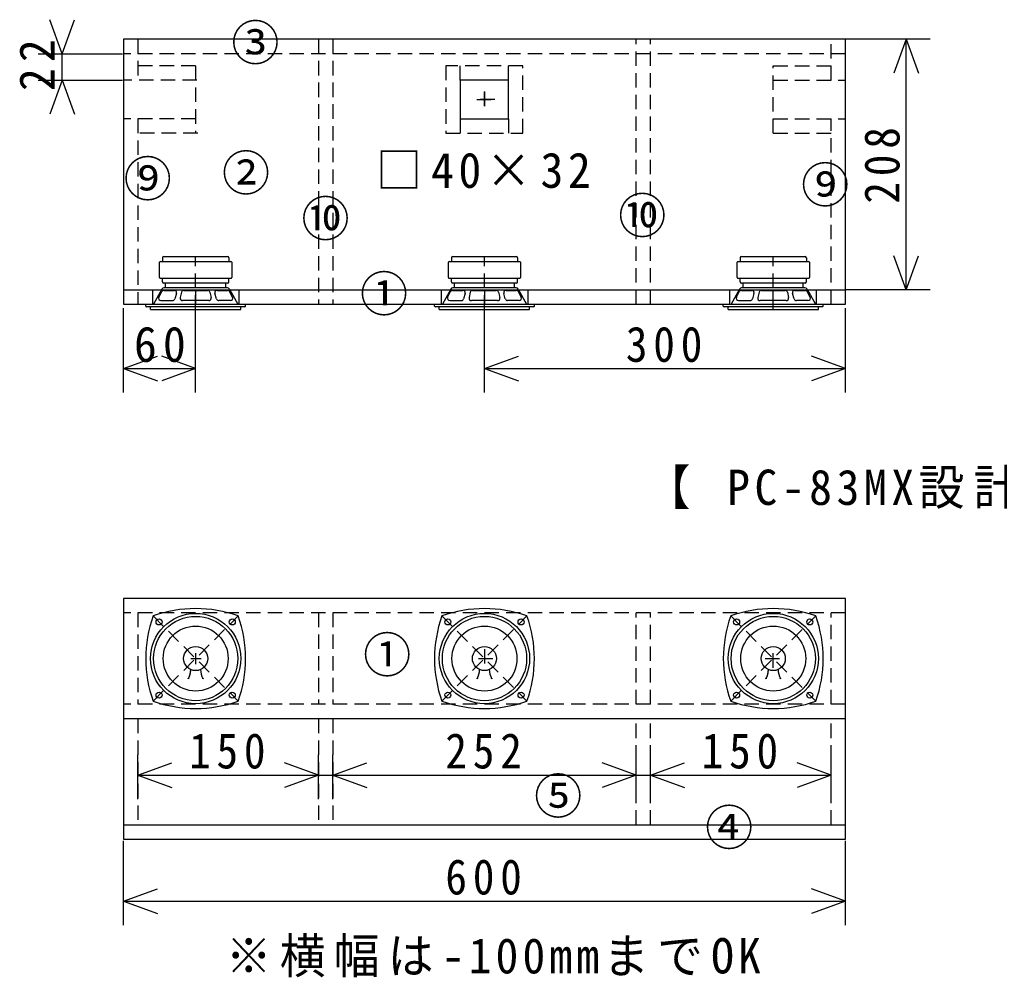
# Model space of a CAD drawing. Units: millimetres, scale not verified. Extents: x -1608 to 1118, y -732 to 893.
# Drawn here: x -1608 to -793, y 98 to 893 of the extents above; entities that cross this region are included whole.
import ezdxf
from ezdxf.enums import TextEntityAlignment as Align

# ---------------------------------------------------------------- set-up
doc = ezdxf.new("R2010")
doc.units = ezdxf.units.MM
doc.header["$LTSCALE"] = 10
doc.linetypes.add('DASHED1', pattern=[1.8, 1.2, -0.6])
doc.layers.add('0-0', color=7, linetype='Continuous')
doc.styles.add('ＭＳ ゴシック', font='')
doc.styles.get('ＭＳ ゴシック').set_extended_font_data('MS Gothic')

msp = doc.modelspace()

# ---------------------------------------------------------------- linework, layer by layer
at = {"layer": '0-0', "color": 4}
for p, q in [((-1572.24, 865.1), (-1582.5, 893.29)), ((-1572.24, 865.1), (-1561.98, 893.29)), ((-850.97, 877.1), (-920.97, 877.1)), ((-870.97, 877.1), (-881.23, 848.91)), ((-870.97, 669.1), (-870.97, 877.1)), ((-870.97, 877.1), (-860.71, 848.91)), ((-1592.24, 865.1), (-1522.24, 865.1)), ((-1572.24, 843.04), (-1572.24, 865.1)), ((-1592.24, 843.04), (-1522.24, 843.04)), ((-1572.24, 843.04), (-1582.5, 814.85)), ((-1572.24, 843.04), (-1561.98, 814.85)), ((-870.97, 669.1), (-881.23, 697.29)), ((-870.97, 669.1), (-860.71, 697.29)), ((-850.97, 669.1), (-920.97, 669.1)), ((-1521.37, 583.74), (-1521.37, 653.74)), ((-1461.37, 583.74), (-1461.37, 653.74)), ((-1221.37, 583.74), (-1221.37, 653.74)), ((-921.37, 583.74), (-921.37, 653.74)), ((-1521.37, 603.74), (-1493.18, 614)), ((-1461.37, 603.74), (-1489.56, 614)), ((-1221.37, 603.74), (-1193.18, 614)), ((-921.37, 603.74), (-949.56, 614)), ((-1521.37, 603.74), (-1461.37, 603.74)), ((-1521.37, 603.74), (-1493.18, 593.48)), ((-1461.37, 603.74), (-1489.56, 593.48)), ((-1221.37, 603.74), (-921.37, 603.74)), ((-1221.37, 603.74), (-1193.18, 593.48)), ((-921.37, 603.74), (-949.56, 593.48)), ((-1509.37, 246), (-1509.37, 282.77)), ((-1359.37, 246), (-1359.37, 282.77)), ((-1347.37, 246), (-1347.37, 282.77)), ((-1095.37, 246), (-1095.37, 282.77)), ((-1083.37, 246), (-1083.37, 282.77)), ((-933.37, 246), (-933.37, 282.77)), ((-1509.37, 266), (-1481.18, 276.26)), ((-1359.37, 266), (-1387.56, 276.26)), ((-1347.37, 266), (-1319.18, 276.26)), ((-1095.37, 266), (-1123.56, 276.26)), ((-1083.37, 266), (-1055.18, 276.26)), ((-933.37, 266), (-961.56, 276.26)), ((-1509.37, 266), (-1359.37, 266)), ((-1509.37, 266), (-1481.18, 255.73)), ((-1359.37, 266), (-1387.56, 255.73)), ((-1359.37, 266), (-1347.37, 266)), ((-1347.37, 266), (-1095.37, 266)), ((-1347.37, 266), (-1319.18, 255.73)), ((-1095.37, 266), (-1123.56, 255.73)), ((-1095.37, 266), (-1083.37, 266)), ((-1083.37, 266), (-933.37, 266)), ((-1083.37, 266), (-1055.18, 255.73)), ((-933.37, 266), (-961.56, 255.73)), ((-1521.37, 141.32), (-1521.37, 211.32)), ((-921.37, 141.32), (-921.37, 211.32)), ((-1521.37, 161.32), (-1493.18, 171.58)), ((-921.37, 161.32), (-949.56, 171.58)), ((-1521.37, 161.32), (-921.37, 161.32)), ((-1521.37, 161.32), (-1493.18, 151.06)), ((-921.37, 161.32), (-949.56, 151.06))]:
    msp.add_line(p, q, dxfattribs=at)
at = {"layer": '0-0', "linetype": 'DASHED1'}
for p, q in [((-1509.37, 877.1), (-1509.37, 843.04)), ((-1359.37, 877.1), (-1359.37, 657.1)), ((-1347.37, 877.1), (-1347.37, 657.1)), ((-1095.37, 657.1), (-1095.37, 877.1)), ((-1083.37, 657.1), (-1083.37, 877.1)), ((-933.37, 843.04), (-933.37, 877.1)), ((-921.37, 865.1), (-1521.37, 865.1)), ((-1461.37, 855.04), (-1509.37, 855.04)), ((-1461.37, 855.04), (-1461.37, 799.04)), ((-1241.43, 843.04), (-1241.43, 855.04)), ((-1201.43, 843.04), (-1201.43, 855.04)), ((-981.37, 799.04), (-981.37, 855.04)), ((-981.37, 855.04), (-933.37, 855.04)), ((-1460.29, 843.04), (-1521.37, 843.04)), ((-981.37, 843.04), (-921.37, 843.04)), ((-1221.43, 821.47), (-1221.43, 834.34)), ((-1221.37, 833.69), (-1221.37, 820.89)), ((-1212.86, 827.1), (-1228.35, 827.1)), ((-1227.71, 827.04), (-1213.68, 827.04)), ((-1461.37, 811.04), (-1521.37, 811.04)), ((-1509.37, 811.04), (-1509.37, 657.1)), ((-1241.43, 811.04), (-1241.43, 799.04)), ((-1201.43, 811.04), (-1201.43, 799.04)), ((-981.37, 811.04), (-921.37, 811.04)), ((-933.37, 657.1), (-933.37, 811.04)), ((-1459.68, 799.04), (-1509.37, 799.04)), ((-981.37, 799.04), (-933.37, 799.04)), ((-1461.37, 652.6), (-1461.37, 696.6)), ((-1221.37, 652.6), (-1221.37, 696.6)), ((-981.37, 652.6), (-981.37, 696.6)), ((-1497.37, 669.1), (-1497.37, 657.1)), ((-1461.37, 669.1), (-1461.37, 657.1)), ((-1425.37, 669.1), (-1425.37, 657.1)), ((-1257.37, 669.1), (-1257.37, 657.1)), ((-1221.37, 669.1), (-1221.37, 657.1)), ((-1185.37, 669.1), (-1185.37, 657.1)), ((-1017.37, 657.1), (-1017.37, 669.1)), ((-981.37, 657.1), (-981.37, 669.1)), ((-945.37, 657.1), (-945.37, 669.1)), ((-1489.84, 657.1), (-1441.65, 657.1)), ((-1249.84, 657.1), (-1201.65, 657.1)), ((-1009.84, 657.1), (-961.65, 657.1)), ((-921.37, 400.77), (-1521.37, 400.77)), ((-1509.37, 400.77), (-1509.37, 324.77)), ((-1359.37, 400.77), (-1359.37, 324.77)), ((-1347.37, 400.77), (-1347.37, 324.77)), ((-1095.37, 324.77), (-1095.37, 400.77)), ((-1083.37, 324.77), (-1083.37, 400.77)), ((-933.37, 324.77), (-933.37, 400.77)), ((-1496.73, 327.42), (-1426.02, 398.13)), ((-1496.73, 398.13), (-1426.02, 327.42)), ((-1256.73, 327.42), (-1186.02, 398.13)), ((-1256.73, 398.13), (-1186.02, 327.42)), ((-1016.73, 327.42), (-946.02, 398.13)), ((-1016.73, 398.13), (-946.02, 327.42)), ((-1461.37, 367.36), (-1461.37, 358.11)), ((-1221.37, 370.6), (-1221.37, 353.64)), ((-981.37, 355.1), (-981.37, 369.21)), ((-1465.46, 362.77), (-1456.77, 362.77)), ((-1226.42, 362.77), (-1213.49, 362.77)), ((-988.13, 362.77), (-973.62, 362.77)), ((-921.37, 324.77), (-1521.37, 324.77)), ((-1509.37, 312.77), (-1509.37, 224.77)), ((-1359.37, 312.77), (-1359.37, 224.77)), ((-1347.37, 312.77), (-1347.37, 224.77)), ((-1095.37, 224.77), (-1095.37, 312.77)), ((-1083.37, 224.77), (-1083.37, 312.77)), ((-933.37, 224.77), (-933.37, 312.77))]:
    msp.add_line(p, q, dxfattribs=at)
at = {"layer": '0-0'}
for p, q in [((-1241.43, 843.04), (-1241.43, 811.04)), ((-1201.43, 843.04), (-1241.43, 843.04)), ((-1490.67, 692.6), (-1432.07, 692.6)), ((-1488.87, 695.6), (-1488.87, 692.6)), ((-1487.87, 696.6), (-1434.87, 696.6)), ((-1433.87, 695.6), (-1433.87, 692.6)), ((-1250.67, 692.6), (-1192.07, 692.6)), ((-1248.87, 695.6), (-1248.87, 692.6)), ((-1247.87, 696.6), (-1194.87, 696.6)), ((-1193.87, 695.6), (-1193.87, 692.6)), ((-1010.67, 692.6), (-952.07, 692.6)), ((-1008.87, 695.6), (-1008.87, 692.6)), ((-1007.87, 696.6), (-954.87, 696.6)), ((-953.87, 695.6), (-953.87, 692.6)), ((-1491.37, 679.3), (-1491.37, 691.9)), ((-1431.37, 691.9), (-1431.37, 679.3)), ((-1251.37, 679.3), (-1251.37, 691.9)), ((-1191.37, 691.9), (-1191.37, 679.3)), ((-1011.37, 679.3), (-1011.37, 691.9)), ((-951.37, 691.9), (-951.37, 679.3)), ((-1490.67, 678.6), (-1432.07, 678.6)), ((-1488.87, 675.6), (-1488.87, 678.6)), ((-1433.87, 675.6), (-1433.87, 678.6)), ((-1250.67, 678.6), (-1192.07, 678.6)), ((-1248.87, 675.6), (-1248.87, 678.6)), ((-1193.87, 675.6), (-1193.87, 678.6)), ((-1010.67, 678.6), (-952.07, 678.6)), ((-1008.87, 675.6), (-1008.87, 678.6)), ((-953.87, 675.6), (-953.87, 678.6)), ((-1521.37, 669.1), (-921.37, 669.1)), ((-1489.44, 669.57), (-1496.37, 657.1)), ((-1434.87, 674.6), (-1487.87, 674.6)), ((-1487.8, 668.6), (-1479.31, 668.6)), ((-1435.05, 670.6), (-1487.7, 670.6)), ((-1486.37, 670.6), (-1486.37, 674.6)), ((-1471.21, 668.6), (-1451.53, 668.6)), ((-1443.43, 668.6), (-1434.95, 668.6)), ((-1436.37, 670.6), (-1436.37, 674.6)), ((-1433.3, 669.57), (-1426.37, 657.1)), ((-1249.44, 669.57), (-1256.37, 657.1)), ((-1194.87, 674.6), (-1247.87, 674.6)), ((-1247.8, 668.6), (-1239.31, 668.6)), ((-1195.05, 670.6), (-1247.7, 670.6)), ((-1246.37, 670.6), (-1246.37, 674.6)), ((-1231.21, 668.6), (-1211.53, 668.6)), ((-1203.43, 668.6), (-1194.95, 668.6)), ((-1196.37, 670.6), (-1196.37, 674.6)), ((-1193.3, 669.57), (-1186.37, 657.1)), ((-1009.44, 669.57), (-1016.37, 657.1)), ((-954.87, 674.6), (-1007.87, 674.6)), ((-1007.8, 668.6), (-999.31, 668.6)), ((-955.05, 670.6), (-1007.7, 670.6)), ((-1006.37, 670.6), (-1006.37, 674.6)), ((-991.21, 668.6), (-971.53, 668.6)), ((-963.43, 668.6), (-954.95, 668.6)), ((-956.37, 670.6), (-956.37, 674.6)), ((-953.3, 669.57), (-946.37, 657.1)), ((-1491.98, 663.04), (-1489.56, 667.54)), ((-1490.21, 660.1), (-1480.4, 660.1)), ((-1477.39, 666.03), (-1478.73, 661.53)), ((-1473.17, 667.03), (-1474.17, 662.53)), ((-1450.53, 660.1), (-1472.21, 660.1)), ((-1449.58, 667.03), (-1448.58, 662.53)), ((-1444.02, 661.53), (-1445.35, 666.03)), ((-1432.53, 660.1), (-1442.1, 660.1)), ((-1430.77, 663.04), (-1433.18, 667.54)), ((-1251.98, 663.04), (-1249.56, 667.54)), ((-1250.21, 660.1), (-1240.4, 660.1)), ((-1237.39, 666.03), (-1238.73, 661.53)), ((-1233.17, 667.03), (-1234.17, 662.53)), ((-1210.53, 660.1), (-1232.21, 660.1)), ((-1209.58, 667.03), (-1208.58, 662.53)), ((-1204.02, 661.53), (-1205.35, 666.03)), ((-1192.53, 660.1), (-1202.1, 660.1)), ((-1190.77, 663.04), (-1193.18, 667.54)), ((-1011.98, 663.04), (-1009.56, 667.54)), ((-1010.21, 660.1), (-1000.4, 660.1)), ((-997.39, 666.03), (-998.73, 661.53)), ((-993.17, 667.03), (-994.17, 662.53)), ((-970.53, 660.1), (-992.21, 660.1)), ((-969.58, 667.03), (-968.58, 662.53)), ((-964.02, 661.53), (-965.35, 666.03)), ((-952.53, 660.1), (-962.1, 660.1)), ((-950.77, 663.04), (-953.18, 667.54)), ((-1502.87, 657.1), (-1419.87, 657.1)), ((-1502.87, 655.55), (-1502.87, 657.1)), ((-1420.57, 654.85), (-1502.17, 654.85)), ((-1498.87, 652.6), (-1498.87, 654.85)), ((-1498.87, 652.6), (-1423.87, 652.6)), ((-1423.87, 652.6), (-1423.87, 654.85)), ((-1419.87, 655.55), (-1419.87, 657.1)), ((-1262.87, 657.1), (-1179.87, 657.1)), ((-1262.87, 655.55), (-1262.87, 657.1)), ((-1180.57, 654.85), (-1262.17, 654.85)), ((-1258.87, 652.6), (-1258.87, 654.85)), ((-1258.87, 652.6), (-1183.87, 652.6)), ((-1183.87, 652.6), (-1183.87, 654.85)), ((-1179.87, 655.55), (-1179.87, 657.1)), ((-1022.87, 657.1), (-939.87, 657.1)), ((-1022.87, 655.55), (-1022.87, 657.1)), ((-940.57, 654.85), (-1022.17, 654.85)), ((-1018.87, 652.6), (-1018.87, 654.85)), ((-1018.87, 652.6), (-943.87, 652.6)), ((-943.87, 652.6), (-943.87, 654.85)), ((-939.87, 655.55), (-939.87, 657.1)), ((-921.37, 312.77), (-1521.37, 312.77)), ((-1521.37, 224.77), (-921.37, 224.77))]:
    msp.add_line(p, q, dxfattribs=at)
for points in [[(-1521.37, 657.1), (-921.37, 657.1), (-921.37, 877.1), (-1521.37, 877.1)], [(-1521.37, 212.77), (-921.37, 212.77), (-921.37, 412.77), (-1521.37, 412.77)]]:
    msp.add_lwpolyline(points, close=True, dxfattribs=at)
at = {"layer": '0-0', "linetype": 'DASHED1'}
msp.add_lwpolyline([(-1189.43, 799.04), (-1189.43, 855.04), (-1253.43, 855.04), (-1253.43, 799.04)], close=True, dxfattribs=at)
at = {"layer": '0-0'}
msp.add_lwpolyline([(-1241.43, 811.04), (-1201.43, 811.04), (-1201.43, 843.04)], dxfattribs=at)
for centre, radius in [((-1461.37, 362.77), 37.5), ((-1221.37, 362.77), 37.5), ((-981.37, 362.77), 37.5), ((-1461.37, 362.77), 35), ((-1491.78, 393.18), 2.5), ((-1430.97, 393.18), 2.5), ((-1221.37, 362.77), 35), ((-1251.78, 393.18), 2.5), ((-1190.97, 393.18), 2.5), ((-981.37, 362.77), 35), ((-1011.78, 393.18), 2.5), ((-950.97, 393.18), 2.5), ((-1461.37, 362.77), 27), ((-1221.37, 362.77), 27), ((-981.37, 362.77), 27), ((-1461.37, 362.77), 10), ((-1221.37, 362.77), 10), ((-981.37, 362.77), 10), ((-1467.37, 346.21), 0.2), ((-1455.37, 346.21), 0.2), ((-1227.37, 346.21), 0.2), ((-1215.37, 346.21), 0.2), ((-987.37, 346.21), 0.2), ((-975.37, 346.21), 0.2), ((-1491.78, 332.37), 2.5), ((-1430.97, 332.37), 2.5), ((-1251.78, 332.37), 2.5), ((-1190.97, 332.37), 2.5), ((-1011.78, 332.37), 2.5), ((-950.97, 332.37), 2.5)]:
    msp.add_circle(centre, radius, dxfattribs=at)
for centre, radius, start, end in [((-1490.67, 691.9), 0.7, 90, 180), ((-1487.87, 695.6), 1, 90, 180), ((-1434.87, 695.6), 1, 0, 90), ((-1432.07, 691.9), 0.7, 0, 90), ((-1250.67, 691.9), 0.7, 90, 180), ((-1247.87, 695.6), 1, 90, 180), ((-1194.87, 695.6), 1, 0, 90), ((-1192.07, 691.9), 0.7, 0, 90), ((-1010.67, 691.9), 0.7, 90, 180), ((-1007.87, 695.6), 1, 90, 180), ((-954.87, 695.6), 1, 0, 90), ((-952.07, 691.9), 0.7, 0, 90), ((-1490.67, 679.3), 0.7, 180, 270), ((-1432.07, 679.3), 0.7, 270, 0), ((-1250.67, 679.3), 0.7, 180, 270), ((-1192.07, 679.3), 0.7, 270, 0), ((-1010.67, 679.3), 0.7, 180, 270), ((-952.07, 679.3), 0.7, 270, 0), ((-1487.8, 666.6), 2, 90, 151.79099), ((-1487.7, 668.6), 2, 90, 150.94366), ((-1487.87, 675.6), 1, 180, 270), ((-1479.31, 666.6), 2, 343.49654, 90), ((-1471.21, 666.6), 2, 90, 167.47124), ((-1451.53, 666.6), 2, 12.52852, 90), ((-1443.43, 666.6), 2, 90, 196.50424), ((-1435.05, 668.6), 2, 29.05536, 90), ((-1434.95, 666.6), 2, 28.20877, 90), ((-1434.87, 675.6), 1, 270, 0), ((-1247.8, 666.6), 2, 90, 151.79099), ((-1247.7, 668.6), 2, 90, 150.94366), ((-1247.87, 675.6), 1, 180, 270), ((-1239.31, 666.6), 2, 343.49654, 90), ((-1231.21, 666.6), 2, 90, 167.47124), ((-1211.53, 666.6), 2, 12.52852, 90), ((-1203.43, 666.6), 2, 90, 196.50424), ((-1195.05, 668.6), 2, 29.05536, 90), ((-1194.95, 666.6), 2, 28.20877, 90), ((-1194.87, 675.6), 1, 270, 0), ((-1007.8, 666.6), 2, 90, 151.79099), ((-1007.7, 668.6), 2, 90, 150.94366), ((-1007.87, 675.6), 1, 180, 270), ((-999.31, 666.6), 2, 343.49654, 90), ((-991.21, 666.6), 2, 90, 167.47124), ((-971.53, 666.6), 2, 12.52852, 90), ((-963.43, 666.6), 2, 90, 196.50424), ((-955.05, 668.6), 2, 29.05536, 90), ((-954.95, 666.6), 2, 28.20877, 90), ((-954.87, 675.6), 1, 270, 0), ((-1490.21, 662.1), 2, 151.79231, 270), ((-1480.64, 662.1), 2, 270, 343.49551), ((-1472.21, 662.1), 2, 167.47124, 270), ((-1450.53, 662.1), 2, 270, 12.52852), ((-1442.1, 662.1), 2, 196.50568, 270), ((-1432.53, 662.1), 2, 270, 28.20744), ((-1250.21, 662.1), 2, 151.79231, 270), ((-1240.64, 662.1), 2, 270, 343.49551), ((-1232.21, 662.1), 2, 167.47124, 270), ((-1210.53, 662.1), 2, 270, 12.52852), ((-1202.1, 662.1), 2, 196.50568, 270), ((-1192.53, 662.1), 2, 270, 28.20744), ((-1010.21, 662.1), 2, 151.79231, 270), ((-1000.64, 662.1), 2, 270, 343.49551), ((-992.21, 662.1), 2, 167.47124, 270), ((-970.53, 662.1), 2, 270, 12.52852), ((-962.1, 662.1), 2, 196.50568, 270), ((-952.53, 662.1), 2, 270, 28.20744), ((-1502.17, 655.55), 0.7, 180, 270), ((-1420.57, 655.55), 0.7, 270, 0), ((-1262.17, 655.55), 0.7, 180, 270), ((-1180.57, 655.55), 0.7, 270, 0), ((-1022.17, 655.55), 0.7, 180, 270), ((-940.57, 655.55), 0.7, 270, 0), ((-1461.37, 299.49), 104.79, 70.28108, 109.71875), ((-1221.37, 299.49), 104.79, 70.28108, 109.71875), ((-981.37, 299.49), 104.79, 70.28108, 109.71875), ((-1398.09, 362.77), 104.79, 160.28108, 199.71875), ((-1524.66, 362.77), 104.79, 340.28108, 19.71875), ((-1158.09, 362.77), 104.79, 160.28108, 199.71875), ((-1284.66, 362.77), 104.79, 340.28108, 19.71875), ((-918.09, 362.77), 104.79, 160.28108, 199.71875), ((-1044.66, 362.77), 104.79, 340.28108, 19.71875), ((-1482.29, 354.21), 16.93, 331.78838, 357.97403), ((-1440.46, 354.21), 16.93, 182.02293, 208.21141), ((-1242.29, 354.21), 16.93, 331.78838, 357.97403), ((-1200.46, 354.21), 16.93, 182.02293, 208.21141), ((-1002.29, 354.21), 16.93, 331.78838, 357.97403), ((-960.46, 354.21), 16.93, 182.02293, 208.21141), ((-1461.37, 426.06), 104.79, 250.28108, 289.71875), ((-1221.37, 426.06), 104.79, 250.28108, 289.71875), ((-981.37, 426.06), 104.79, 250.28108, 289.71875)]:
    msp.add_arc(centre, radius, start, end, dxfattribs=at)
at = {"layer": '0-0', "linetype": 'DASHED1'}
for centre in [(-1482.29, 354.21), (-1242.29, 354.21), (-1002.29, 354.21)]:
    msp.add_arc(centre, 16.93, 331.78835, 357.97682, dxfattribs=at)

# ---------------------------------------------------------------- texts
at = {"layer": '0-0', "style": 'ＭＳ ゴシック'}
for s, p in [('③', (-1431.73, 850.83)), ('②', (-1439.55, 742.62)), ('⑨', (-1521.22, 737.78)), ('⑨', (-958.21, 732.69)), ('⑩', (-1110.22, 707.21)), ('⑩', (-1373.47, 704.66)), ('①', (-1324.83, 642.24)), ('①', (-1322.22, 342.38)), ('⑤', (-1180.11, 225.04)), ('④', (-1038.01, 198.97))]:
    msp.add_text(s, height=29.33, dxfattribs=at).set_placement(p, align=Align.BOTTOM_LEFT)
at = {"layer": '0-0', "char_height": 29.33, "attachment_point": 7, "rotation": 90, "style": 'ＭＳ ゴシック'}
for s, insert in [('\\T1.27;\\W0.95;22', (-1578.68, 834.13)), ('\\T1.27;\\W0.9;208', (-875.97, 740.6))]:
    msp.add_mtext(s, dxfattribs=dict(at, insert=insert))
at = {"layer": '0-0', "char_height": 29.33, "attachment_point": 7, "style": 'ＭＳ ゴシック'}
for s, insert in [('\\T1.2;\\W0.95;□40×32', (-1311.34, 752.94)), ('\\T1.27;\\W0.95;60', (-1512.62, 608.74)), ('\\T1.27;\\W0.9;300', (-1103.87, 608.74)), ('\\T1.2;\\W0.95;【\\~PC-83MX設計図\\~】', (-1088.08, 486.92)), ('\\T1.27;\\W0.9;150', (-1466.87, 271)), ('\\T1.27;\\W0.9;252', (-1253.87, 271)), ('\\T1.27;\\W0.9;150', (-1040.87, 271)), ('\\T1.27;\\W0.9;600', (-1253.87, 166.32)), ('\\T1.18;\\W0.95;※横幅は-100mmまでOK', (-1436.27, 97.93))]:
    msp.add_mtext(s, dxfattribs=dict(at, insert=insert))

doc.saveas('drawing.dxf')
